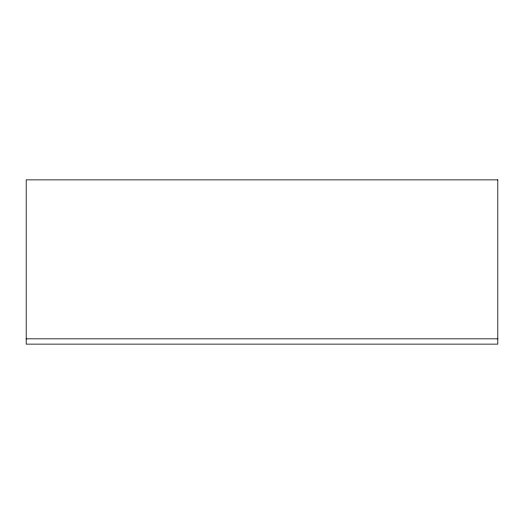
<?xml version="1.0" encoding="UTF-8"?>
<svg xmlns="http://www.w3.org/2000/svg" width="524" height="524" viewBox="0 0 524 524"><rect width="100%" height="100%" fill="white"/><g stroke="black" fill="none" stroke-linecap="round" stroke-linejoin="round"><path stroke-width="0.79" d="M26.2 338.832L497.8 338.832M497.8 179.87L26.2 179.87L26.2 344.13L497.8 344.13L497.8 179.87"/></g></svg>
